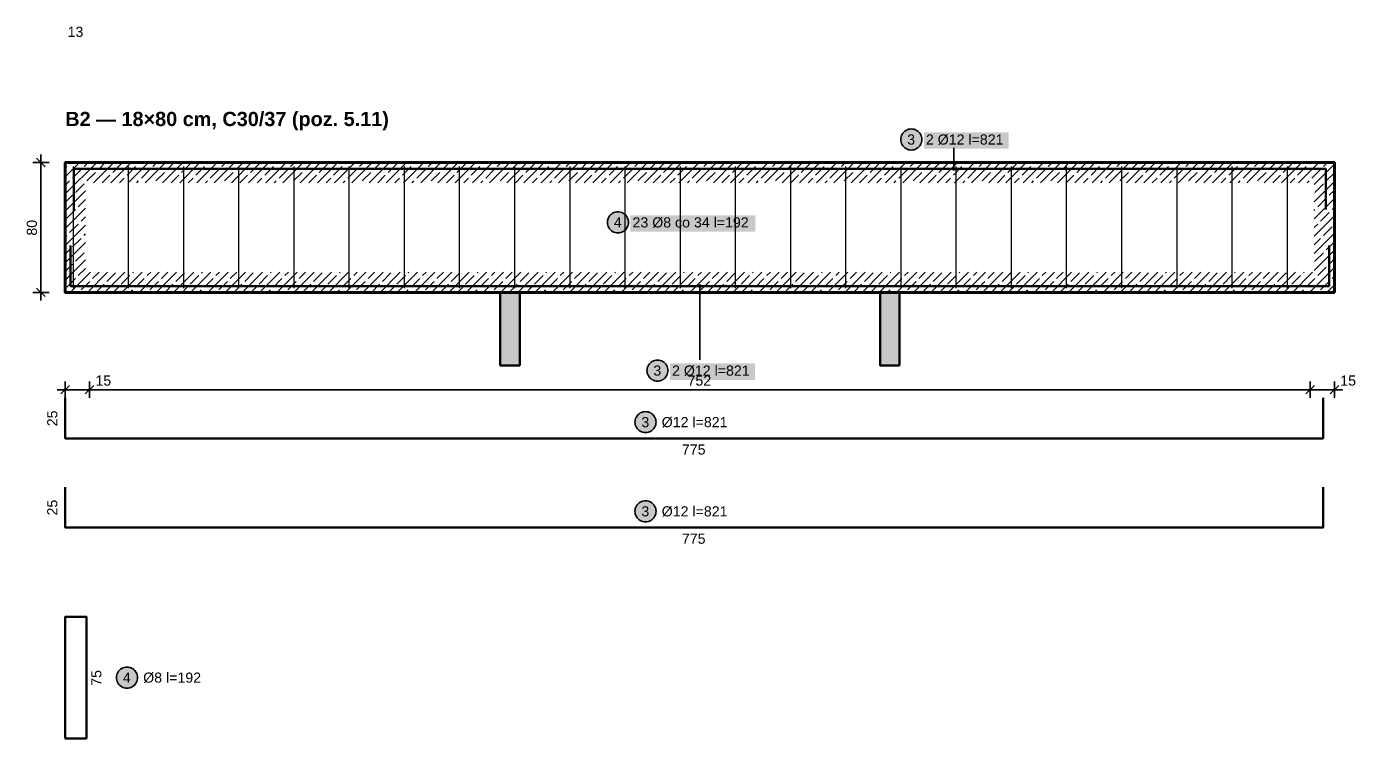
# Model space of a CAD drawing. Header units: metres. Extents: x 0.1 to 13.9, y -17.8 to -0.1.
# Drawn here: x 0.06 to 8.25, y -8.89 to -4.5 of the extents above; entities that cross this region are included whole.
import ezdxf

# ---------------------------------------------------------------- set-up
doc = ezdxf.new("R2010")
doc.units = ezdxf.units.M
for name, color, linetype, lineweight in [('A-KRESKOWANIE', 8, 'Continuous', 18), ('A-MASKA', 7, 'Continuous', 18), ('A-OPISY', 2, 'Continuous', 25), ('K-KONSTR', 7, 'Continuous', 50), ('K-WYMIARY', 1, 'Continuous', 25), ('K-ZBROJENIE', 1, 'Continuous', 100), ('K-ZBROJENIE-OPIS', 2, 'Continuous', 25)]:
    doc.layers.add(name, color=color, linetype=linetype, lineweight=lineweight)
doc.styles.add('PL_ARIAL', font='arial.ttf')
doc.styles.add('PL_ARIAL_B', font='arialbd.ttf')

msp = doc.modelspace()

# ---------------------------------------------------------------- hatches: boundary and pattern name
at = {"layer": 'A-MASKA', "true_color": 0xffffff}
for points in [[(5.5902, -5.2553), (6.1128, -5.2553), (6.1128, -5.154), (5.5902, -5.154)], [(3.7825, -5.7663), (4.5525, -5.7663), (4.5525, -5.665), (3.7825, -5.665)], [(4.0262, -6.6797), (4.5488, -6.6797), (4.5488, -6.5785), (4.0262, -6.5785)]]:
    msp.add_hatch(color=7, dxfattribs=at).paths.add_polyline_path(points)
at = {"layer": 'K-KONSTR', "true_color": 0x000000}
for points in [[(3.1, -6.59), (3.1, -6.14), (2.98, -6.14), (2.98, -6.59)], [(5.44, -6.59), (5.44, -6.14), (5.32, -6.14), (5.32, -6.59)]]:
    msp.add_hatch(color=7, dxfattribs=at).paths.add_polyline_path(points)
at = {"layer": 'K-ZBROJENIE-OPIS', "true_color": 0xffffff}
for points in [[(5.5777, -5.1978), (5.5772, -5.1893), (5.5755, -5.1809), (5.5728, -5.1729), (5.569, -5.1653), (5.5643, -5.1582), (5.5587, -5.1518), (5.5523, -5.1462), (5.5452, -5.1415), (5.5376, -5.1377), (5.5296, -5.135), (5.5212, -5.1333), (5.5127, -5.1327), (5.5043, -5.1333), (5.4959, -5.135), (5.4879, -5.1377), (5.4802, -5.1415), (5.4732, -5.1462), (5.4668, -5.1518), (5.4612, -5.1582), (5.4565, -5.1653), (5.4527, -5.1729), (5.45, -5.1809), (5.4483, -5.1893), (5.4477, -5.1978), (5.4483, -5.2062), (5.45, -5.2146), (5.4527, -5.2226), (5.4565, -5.2302), (5.4612, -5.2373), (5.4668, -5.2437), (5.4732, -5.2493), (5.4802, -5.254), (5.4879, -5.2578), (5.4959, -5.2605), (5.5043, -5.2622), (5.5127, -5.2628), (5.5212, -5.2622), (5.5296, -5.2605), (5.5376, -5.2578), (5.5452, -5.254), (5.5523, -5.2493), (5.5587, -5.2437), (5.5643, -5.2373), (5.569, -5.2302), (5.5728, -5.2226), (5.5755, -5.2146), (5.5772, -5.2062)], [(3.77, -5.7088), (3.7695, -5.7003), (3.7678, -5.6919), (3.7651, -5.6839), (3.7613, -5.6763), (3.7566, -5.6692), (3.751, -5.6628), (3.7446, -5.6572), (3.7375, -5.6525), (3.7299, -5.6487), (3.7218, -5.646), (3.7135, -5.6443), (3.705, -5.6437), (3.6965, -5.6443), (3.6882, -5.646), (3.6801, -5.6487), (3.6725, -5.6525), (3.6655, -5.6572), (3.6591, -5.6628), (3.6535, -5.6692), (3.6487, -5.6763), (3.645, -5.6839), (3.6422, -5.6919), (3.6406, -5.7003), (3.64, -5.7088), (3.6406, -5.7172), (3.6422, -5.7256), (3.645, -5.7336), (3.6487, -5.7412), (3.6535, -5.7483), (3.6591, -5.7547), (3.6655, -5.7603), (3.6725, -5.765), (3.6801, -5.7688), (3.6882, -5.7715), (3.6965, -5.7732), (3.705, -5.7738), (3.7135, -5.7732), (3.7218, -5.7715), (3.7299, -5.7688), (3.7375, -5.765), (3.7446, -5.7603), (3.751, -5.7547), (3.7566, -5.7483), (3.7613, -5.7412), (3.7651, -5.7336), (3.7678, -5.7256), (3.7695, -5.7172)], [(4.0137, -6.6222), (4.0132, -6.6138), (4.0115, -6.6054), (4.0088, -6.5974), (4.005, -6.5897), (4.0003, -6.5827), (3.9947, -6.5763), (3.9883, -6.5707), (3.9812, -6.566), (3.9736, -6.5622), (3.9656, -6.5595), (3.9572, -6.5578), (3.9487, -6.5572), (3.9403, -6.5578), (3.9319, -6.5595), (3.9239, -6.5622), (3.9162, -6.566), (3.9092, -6.5707), (3.9028, -6.5763), (3.8972, -6.5827), (3.8925, -6.5897), (3.8887, -6.5974), (3.886, -6.6054), (3.8843, -6.6138), (3.8837, -6.6222), (3.8843, -6.6307), (3.886, -6.6391), (3.8887, -6.6471), (3.8925, -6.6547), (3.8972, -6.6618), (3.9028, -6.6682), (3.9092, -6.6738), (3.9162, -6.6785), (3.9239, -6.6823), (3.9319, -6.685), (3.9403, -6.6867), (3.9487, -6.6872), (3.9572, -6.6867), (3.9656, -6.685), (3.9736, -6.6823), (3.9812, -6.6785), (3.9883, -6.6738), (3.9947, -6.6682), (4.0003, -6.6618), (4.005, -6.6547), (4.0088, -6.6471), (4.0115, -6.6391), (4.0132, -6.6307)], [(3.94, -6.94), (3.9394, -6.9315), (3.9378, -6.9232), (3.9351, -6.9151), (3.9313, -6.9075), (3.9266, -6.9004), (3.921, -6.894), (3.9146, -6.8884), (3.9075, -6.8837), (3.8999, -6.8799), (3.8918, -6.8772), (3.8835, -6.8756), (3.875, -6.875), (3.8665, -6.8756), (3.8582, -6.8772), (3.8501, -6.8799), (3.8425, -6.8837), (3.8354, -6.8884), (3.829, -6.894), (3.8234, -6.9004), (3.8187, -6.9075), (3.8149, -6.9151), (3.8122, -6.9232), (3.8106, -6.9315), (3.81, -6.94), (3.8106, -6.9485), (3.8122, -6.9568), (3.8149, -6.9649), (3.8187, -6.9725), (3.8234, -6.9796), (3.829, -6.986), (3.8354, -6.9916), (3.8425, -6.9963), (3.8501, -7.0001), (3.8582, -7.0028), (3.8665, -7.0044), (3.875, -7.005), (3.8835, -7.0044), (3.8918, -7.0028), (3.8999, -7.0001), (3.9075, -6.9963), (3.9146, -6.9916), (3.921, -6.986), (3.9266, -6.9796), (3.9313, -6.9725), (3.9351, -6.9649), (3.9378, -6.9568), (3.9394, -6.9485)], [(3.94, -7.49), (3.9394, -7.4815), (3.9378, -7.4732), (3.9351, -7.4651), (3.9313, -7.4575), (3.9266, -7.4504), (3.921, -7.444), (3.9146, -7.4384), (3.9075, -7.4337), (3.8999, -7.4299), (3.8918, -7.4272), (3.8835, -7.4256), (3.875, -7.425), (3.8665, -7.4256), (3.8582, -7.4272), (3.8501, -7.4299), (3.8425, -7.4337), (3.8354, -7.4384), (3.829, -7.444), (3.8234, -7.4504), (3.8187, -7.4575), (3.8149, -7.4651), (3.8122, -7.4732), (3.8106, -7.4815), (3.81, -7.49), (3.8106, -7.4985), (3.8122, -7.5068), (3.8149, -7.5149), (3.8187, -7.5225), (3.8234, -7.5296), (3.829, -7.536), (3.8354, -7.5416), (3.8425, -7.5463), (3.8501, -7.5501), (3.8582, -7.5528), (3.8665, -7.5544), (3.875, -7.555), (3.8835, -7.5544), (3.8918, -7.5528), (3.8999, -7.5501), (3.9075, -7.5463), (3.9146, -7.5416), (3.921, -7.536), (3.9266, -7.5296), (3.9313, -7.5225), (3.9351, -7.5149), (3.9378, -7.5068), (3.9394, -7.4985)], [(0.745, -8.515), (0.7444, -8.5065), (0.7428, -8.4982), (0.7401, -8.4901), (0.7363, -8.4825), (0.7316, -8.4754), (0.726, -8.469), (0.7196, -8.4634), (0.7125, -8.4587), (0.7049, -8.4549), (0.6968, -8.4522), (0.6885, -8.4506), (0.68, -8.45), (0.6715, -8.4506), (0.6632, -8.4522), (0.6551, -8.4549), (0.6475, -8.4587), (0.6404, -8.4634), (0.634, -8.469), (0.6284, -8.4754), (0.6237, -8.4825), (0.6199, -8.4901), (0.6172, -8.4982), (0.6156, -8.5065), (0.615, -8.515), (0.6156, -8.5235), (0.6172, -8.5318), (0.6199, -8.5399), (0.6237, -8.5475), (0.6284, -8.5546), (0.634, -8.561), (0.6404, -8.5666), (0.6475, -8.5713), (0.6551, -8.5751), (0.6632, -8.5778), (0.6715, -8.5794), (0.68, -8.58), (0.6885, -8.5794), (0.6968, -8.5778), (0.7049, -8.5751), (0.7125, -8.5713), (0.7196, -8.5666), (0.726, -8.561), (0.7316, -8.5546), (0.7363, -8.5475), (0.7401, -8.5399), (0.7428, -8.5318), (0.7444, -8.5235)]]:
    msp.add_hatch(color=7, dxfattribs=at).paths.add_polyline_path(points)
at = {"layer": 'K-ZBROJENIE-OPIS', "true_color": 0x000000}
for points in [[(5.7853, -5.379), (5.7849, -5.3761), (5.7837, -5.3734), (5.782, -5.371), (5.7796, -5.3693), (5.7769, -5.3681), (5.774, -5.3678), (5.7711, -5.3681), (5.7684, -5.3693), (5.766, -5.371), (5.7643, -5.3734), (5.7631, -5.3761), (5.7627, -5.379), (5.7631, -5.3819), (5.7643, -5.3846), (5.766, -5.387), (5.7684, -5.3887), (5.7711, -5.3899), (5.774, -5.3903), (5.7769, -5.3899), (5.7796, -5.3887), (5.782, -5.387), (5.7837, -5.3846), (5.7849, -5.3819)], [(4.2213, -6.101), (4.2209, -6.0981), (4.2197, -6.0954), (4.218, -6.093), (4.2156, -6.0913), (4.2129, -6.0901), (4.21, -6.0897), (4.2071, -6.0901), (4.2044, -6.0913), (4.202, -6.093), (4.2003, -6.0954), (4.1991, -6.0981), (4.1987, -6.101), (4.1991, -6.1039), (4.2003, -6.1066), (4.202, -6.109), (4.2044, -6.1107), (4.2071, -6.1119), (4.21, -6.1122), (4.2129, -6.1119), (4.2156, -6.1107), (4.218, -6.109), (4.2197, -6.1066), (4.2209, -6.1039)]]:
    msp.add_hatch(color=7, dxfattribs=at).paths.add_polyline_path(points)

# ---------------------------------------------------------------- linework, layer by layer
at = {"layer": 'A-KRESKOWANIE', "lineweight": 25, "ltscale": 0.025}
for points in [[(0.3, -5.5336), (0.4936, -5.34)], [(0.3, -5.4276), (0.3876, -5.34)], [(0.3, -5.3745), (0.3094, -5.3652)], [(0.327, -5.3475), (0.3345, -5.34)], [(0.3447, -5.4359), (0.3977, -5.3829)], [(0.4154, -5.3652), (0.4406, -5.34)], [(0.4331, -5.4536), (0.4861, -5.4005)], [(0.4747, -5.465), (0.5997, -5.34)], [(0.5038, -5.3829), (0.5467, -5.34)], [(0.5808, -5.465), (0.7058, -5.34)], [(0.5922, -5.4005), (0.6452, -5.3475)], [(0.6806, -5.4182), (0.7336, -5.3652)], [(0.6868, -5.465), (0.8118, -5.34)], [(0.7513, -5.3475), (0.7588, -5.34)], [(0.769, -5.4359), (0.822, -5.3829)], [(0.7929, -5.465), (0.9179, -5.34)], [(0.8397, -5.3652), (0.8649, -5.34)], [(0.8574, -5.4536), (0.9104, -5.4005)], [(0.899, -5.465), (1.024, -5.34)], [(0.9281, -5.3829), (0.9709, -5.34)], [(1.005, -5.465), (1.13, -5.34)], [(1.0165, -5.4005), (1.0695, -5.3475)], [(1.1049, -5.4182), (1.1579, -5.3652)], [(1.1111, -5.465), (1.2361, -5.34)], [(1.1756, -5.3475), (1.1831, -5.34)], [(1.1932, -5.4359), (1.2463, -5.3829)], [(1.2172, -5.465), (1.3422, -5.34)], [(1.264, -5.3652), (1.2891, -5.34)], [(1.2816, -5.4536), (1.3347, -5.4005)], [(1.3232, -5.465), (1.4482, -5.34)], [(1.3523, -5.3829), (1.3952, -5.34)], [(1.4293, -5.465), (1.5543, -5.34)], [(1.4407, -5.4005), (1.4938, -5.3475)], [(1.5291, -5.4182), (1.5822, -5.3652)], [(1.5354, -5.465), (1.6604, -5.34)], [(1.5998, -5.3475), (1.6073, -5.34)], [(1.6175, -5.4359), (1.6705, -5.3829)], [(1.6414, -5.465), (1.7664, -5.34)], [(1.6882, -5.3652), (1.7134, -5.34)], [(1.7059, -5.4536), (1.7589, -5.4005)], [(1.7475, -5.465), (1.8725, -5.34)], [(1.7766, -5.3829), (1.8195, -5.34)], [(1.8536, -5.465), (1.9786, -5.34)], [(1.865, -5.4005), (1.918, -5.3475)], [(1.9534, -5.4182), (2.0064, -5.3652)], [(1.9596, -5.465), (2.0846, -5.34)], [(2.0241, -5.3475), (2.0316, -5.34)], [(2.0418, -5.4359), (2.0948, -5.3829)], [(2.0657, -5.465), (2.1907, -5.34)], [(2.1125, -5.3652), (2.1377, -5.34)], [(2.1302, -5.4536), (2.1832, -5.4005)], [(2.1718, -5.465), (2.2968, -5.34)], [(2.2009, -5.3829), (2.2437, -5.34)], [(2.2778, -5.465), (2.4028, -5.34)], [(2.2893, -5.4005), (2.3423, -5.3475)], [(2.3776, -5.4182), (2.4307, -5.3652)], [(2.3839, -5.465), (2.5089, -5.34)], [(2.4484, -5.3475), (2.4559, -5.34)], [(2.466, -5.4359), (2.5191, -5.3829)], [(2.49, -5.465), (2.615, -5.34)], [(2.5367, -5.3652), (2.5619, -5.34)], [(2.5544, -5.4536), (2.6075, -5.4005)], [(2.596, -5.465), (2.721, -5.34)], [(2.6251, -5.3829), (2.668, -5.34)], [(2.7021, -5.465), (2.8271, -5.34)], [(2.7135, -5.4005), (2.7666, -5.3475)], [(2.8019, -5.4182), (2.8549, -5.3652)], [(2.8081, -5.465), (2.9331, -5.34)], [(2.8726, -5.3475), (2.8801, -5.34)], [(2.8903, -5.4359), (2.9433, -5.3829)], [(2.9142, -5.465), (3.0392, -5.34)], [(2.961, -5.3652), (2.9862, -5.34)], [(2.9787, -5.4536), (3.0317, -5.4005)], [(3.0203, -5.465), (3.1453, -5.34)], [(3.0494, -5.3829), (3.0922, -5.34)], [(3.1263, -5.465), (3.2513, -5.34)], [(3.1378, -5.4005), (3.1908, -5.3475)], [(3.2262, -5.4182), (3.2792, -5.3652)], [(3.2324, -5.465), (3.3574, -5.34)], [(3.2969, -5.3475), (3.3044, -5.34)], [(3.3146, -5.4359), (3.3676, -5.3829)], [(3.3385, -5.465), (3.4635, -5.34)], [(3.3853, -5.3652), (3.4104, -5.34)], [(3.403, -5.4536), (3.456, -5.4005)], [(3.4445, -5.465), (3.5695, -5.34)], [(3.4737, -5.3829), (3.5165, -5.34)], [(3.5506, -5.465), (3.6756, -5.34)], [(3.5621, -5.4005), (3.6151, -5.3475)], [(3.6504, -5.4182), (3.7035, -5.3652)], [(3.6567, -5.465), (3.7817, -5.34)], [(3.7211, -5.3475), (3.7286, -5.34)], [(3.7388, -5.4359), (3.7919, -5.3829)], [(3.7627, -5.465), (3.8877, -5.34)], [(3.8095, -5.3652), (3.8347, -5.34)], [(3.8272, -5.4536), (3.8802, -5.4005)], [(3.8688, -5.465), (3.9938, -5.34)], [(3.8979, -5.3829), (3.9408, -5.34)], [(3.9749, -5.465), (4.0999, -5.34)], [(3.9863, -5.4005), (4.0393, -5.3475)], [(4.0747, -5.4182), (4.1277, -5.3652)], [(4.0809, -5.465), (4.2059, -5.34)], [(4.1454, -5.3475), (4.1529, -5.34)], [(4.1631, -5.4359), (4.2161, -5.3829)], [(4.187, -5.465), (4.312, -5.34)], [(4.2338, -5.3652), (4.259, -5.34)], [(4.2515, -5.4536), (4.3045, -5.4005)], [(4.2931, -5.465), (4.4181, -5.34)], [(4.3222, -5.3829), (4.365, -5.34)], [(4.3991, -5.465), (4.5241, -5.34)], [(4.4106, -5.4005), (4.4636, -5.3475)], [(4.499, -5.4182), (4.552, -5.3652)], [(4.5052, -5.465), (4.6302, -5.34)], [(4.5697, -5.3475), (4.5772, -5.34)], [(4.5874, -5.4359), (4.6404, -5.3829)], [(4.6113, -5.465), (4.7363, -5.34)], [(4.6581, -5.3652), (4.6832, -5.34)], [(4.6757, -5.4536), (4.7288, -5.4005)], [(4.7173, -5.465), (4.8423, -5.34)], [(4.7465, -5.3829), (4.7893, -5.34)], [(4.8234, -5.465), (4.9484, -5.34)], [(4.8348, -5.4005), (4.8879, -5.3475)], [(4.9232, -5.4182), (4.9763, -5.3652)], [(4.9295, -5.465), (5.0545, -5.34)], [(4.9939, -5.3475), (5.0014, -5.34)], [(5.0116, -5.4359), (5.0647, -5.3829)], [(5.0355, -5.465), (5.1605, -5.34)], [(5.0823, -5.3652), (5.1075, -5.34)], [(5.1, -5.4536), (5.153, -5.4005)], [(5.1416, -5.465), (5.2666, -5.34)], [(5.1707, -5.3829), (5.2136, -5.34)], [(5.2477, -5.465), (5.3727, -5.34)], [(5.2591, -5.4005), (5.3121, -5.3475)], [(5.3475, -5.4182), (5.4005, -5.3652)], [(5.3537, -5.465), (5.4787, -5.34)], [(5.4182, -5.3475), (5.4257, -5.34)], [(5.4359, -5.4359), (5.4889, -5.3829)], [(5.4598, -5.465), (5.5848, -5.34)], [(5.5066, -5.3652), (5.5318, -5.34)], [(5.5243, -5.4536), (5.5773, -5.4005)], [(5.5659, -5.465), (5.6909, -5.34)], [(5.595, -5.3829), (5.6378, -5.34)], [(5.6719, -5.465), (5.7969, -5.34)], [(5.6834, -5.4005), (5.7364, -5.3475)], [(5.7718, -5.4182), (5.8248, -5.3652)], [(5.778, -5.465), (5.903, -5.34)], [(5.8425, -5.3475), (5.85, -5.34)], [(5.8601, -5.4359), (5.9132, -5.3829)], [(5.8841, -5.465), (6.0091, -5.34)], [(5.9309, -5.3652), (5.956, -5.34)], [(5.9485, -5.4536), (6.0016, -5.4005)], [(5.9901, -5.465), (6.1151, -5.34)], [(6.0192, -5.3829), (6.0621, -5.34)], [(6.0962, -5.465), (6.2212, -5.34)], [(6.1076, -5.4005), (6.1607, -5.3475)], [(6.196, -5.4182), (6.2491, -5.3652)], [(6.2023, -5.465), (6.3273, -5.34)], [(6.2667, -5.3475), (6.2742, -5.34)], [(6.2844, -5.4359), (6.3374, -5.3829)], [(6.3083, -5.465), (6.4333, -5.34)], [(6.3551, -5.3652), (6.3803, -5.34)], [(6.3728, -5.4536), (6.4258, -5.4005)], [(6.4144, -5.465), (6.5394, -5.34)], [(6.4435, -5.3829), (6.4864, -5.34)], [(6.5205, -5.465), (6.6455, -5.34)], [(6.5319, -5.4005), (6.5849, -5.3475)], [(6.6203, -5.4182), (6.6733, -5.3652)], [(6.6265, -5.465), (6.7515, -5.34)], [(6.691, -5.3475), (6.6985, -5.34)], [(6.7087, -5.4359), (6.7617, -5.3829)], [(6.7326, -5.465), (6.8576, -5.34)], [(6.7794, -5.3652), (6.8046, -5.34)], [(6.7971, -5.4536), (6.8501, -5.4005)], [(6.8387, -5.465), (6.9637, -5.34)], [(6.8678, -5.3829), (6.9106, -5.34)], [(6.9447, -5.465), (7.0697, -5.34)], [(6.9562, -5.4005), (7.0092, -5.3475)], [(7.0446, -5.4182), (7.0976, -5.3652)], [(7.0508, -5.465), (7.1758, -5.34)], [(7.1153, -5.3475), (7.1228, -5.34)], [(7.1329, -5.4359), (7.186, -5.3829)], [(7.1569, -5.465), (7.2819, -5.34)], [(7.2037, -5.3652), (7.2288, -5.34)], [(7.2213, -5.4536), (7.2744, -5.4005)], [(7.2629, -5.465), (7.3879, -5.34)], [(7.292, -5.3829), (7.3349, -5.34)], [(7.369, -5.465), (7.494, -5.34)], [(7.3804, -5.4005), (7.4335, -5.3475)], [(7.4688, -5.4182), (7.5218, -5.3652)], [(7.4751, -5.465), (7.6001, -5.34)], [(7.5395, -5.3475), (7.547, -5.34)], [(7.5572, -5.4359), (7.6102, -5.3829)], [(7.5811, -5.465), (7.7061, -5.34)], [(7.6279, -5.3652), (7.6531, -5.34)], [(7.6456, -5.4536), (7.6986, -5.4005)], [(7.6872, -5.465), (7.8122, -5.34)], [(7.7163, -5.3829), (7.7592, -5.34)], [(7.7933, -5.465), (7.9183, -5.34)], [(7.8047, -5.4005), (7.8577, -5.3475)], [(7.8931, -5.4182), (7.9461, -5.3652)], [(7.8993, -5.465), (8.0243, -5.34)], [(7.9638, -5.3475), (7.9713, -5.34)], [(7.9815, -5.4359), (8.0345, -5.3829)], [(7.995, -5.4754), (8.12, -5.3504)], [(8.0522, -5.3652), (8.0774, -5.34)], [(8.0699, -5.4536), (8.12, -5.4034)], [(0.3, -5.4806), (0.327, -5.4536)], [(0.3624, -5.5243), (0.4154, -5.4712)], [(0.5277, -5.465), (0.5745, -5.4182)], [(0.6338, -5.465), (0.6629, -5.4359)], [(0.7399, -5.465), (0.7513, -5.4536)], [(0.952, -5.465), (0.9988, -5.4182)], [(1.0581, -5.465), (1.0872, -5.4359)], [(1.1641, -5.465), (1.1756, -5.4536)], [(1.3763, -5.465), (1.4231, -5.4182)], [(1.4823, -5.465), (1.5114, -5.4359)], [(1.5884, -5.465), (1.5998, -5.4536)], [(1.8005, -5.465), (1.8473, -5.4182)], [(1.9066, -5.465), (1.9357, -5.4359)], [(2.0127, -5.465), (2.0241, -5.4536)], [(2.2248, -5.465), (2.2716, -5.4182)], [(2.3309, -5.465), (2.36, -5.4359)], [(2.4369, -5.465), (2.4484, -5.4536)], [(2.6491, -5.465), (2.6958, -5.4182)], [(2.7551, -5.465), (2.7842, -5.4359)], [(2.8612, -5.465), (2.8726, -5.4536)], [(3.0733, -5.465), (3.1201, -5.4182)], [(3.1794, -5.465), (3.2085, -5.4359)], [(3.2854, -5.465), (3.2969, -5.4536)], [(3.4976, -5.465), (3.5444, -5.4182)], [(3.6036, -5.465), (3.6328, -5.4359)], [(3.7097, -5.465), (3.7211, -5.4536)], [(3.9218, -5.465), (3.9686, -5.4182)], [(4.0279, -5.465), (4.057, -5.4359)], [(4.134, -5.465), (4.1454, -5.4536)], [(4.3461, -5.465), (4.3929, -5.4182)], [(4.4522, -5.465), (4.4813, -5.4359)], [(4.5582, -5.465), (4.5697, -5.4536)], [(4.7704, -5.465), (4.8172, -5.4182)], [(4.8764, -5.465), (4.9056, -5.4359)], [(4.9825, -5.465), (4.9939, -5.4536)], [(5.1946, -5.465), (5.2414, -5.4182)], [(5.3007, -5.465), (5.3298, -5.4359)], [(5.4068, -5.465), (5.4182, -5.4536)], [(5.6189, -5.465), (5.6657, -5.4182)], [(5.725, -5.465), (5.7541, -5.4359)], [(5.831, -5.465), (5.8425, -5.4536)], [(6.0432, -5.465), (6.09, -5.4182)], [(6.1492, -5.465), (6.1783, -5.4359)], [(6.2553, -5.465), (6.2667, -5.4536)], [(6.4674, -5.465), (6.5142, -5.4182)], [(6.5735, -5.465), (6.6026, -5.4359)], [(6.6796, -5.465), (6.691, -5.4536)], [(6.8917, -5.465), (6.9385, -5.4182)], [(6.9978, -5.465), (7.0269, -5.4359)], [(7.1038, -5.465), (7.1153, -5.4536)], [(7.316, -5.465), (7.3627, -5.4182)], [(7.422, -5.465), (7.4511, -5.4359)], [(7.5281, -5.465), (7.5395, -5.4536)], [(7.7402, -5.465), (7.787, -5.4182)], [(7.8463, -5.465), (7.8754, -5.4359)], [(7.9524, -5.465), (7.9638, -5.4536)], [(7.995, -5.5815), (8.12, -5.4565)], [(7.9991, -5.5243), (8.0522, -5.4712)], [(0.3, -5.6397), (0.425, -5.5147)], [(0.3, -5.5867), (0.3447, -5.5419)], [(7.995, -5.6875), (8.12, -5.5625)], [(8.0168, -5.6127), (8.0699, -5.5596)], [(8.0875, -5.5419), (8.12, -5.5095)], [(0.3, -5.7458), (0.425, -5.6208)], [(0.3094, -5.6834), (0.3624, -5.6303)], [(0.3801, -5.6127), (0.425, -5.5677)], [(7.995, -5.6345), (7.9991, -5.6303)], [(8.0345, -5.701), (8.0875, -5.648)], [(8.1052, -5.6303), (8.12, -5.6155)], [(0.3, -5.8518), (0.425, -5.7268)], [(0.327, -5.7718), (0.3801, -5.7187)], [(0.3977, -5.701), (0.425, -5.6738)], [(7.995, -5.7936), (8.12, -5.6686)], [(7.995, -5.7405), (8.0168, -5.7187)], [(0.3, -5.7988), (0.3094, -5.7894)], [(0.3447, -5.8601), (0.3977, -5.8071)], [(0.4154, -5.7894), (0.425, -5.7799)], [(7.995, -5.8996), (8.12, -5.7746)], [(7.995, -5.8466), (8.0345, -5.8071)], [(8.0522, -5.7894), (8.1052, -5.7364)], [(0.3, -5.9579), (0.425, -5.8329)], [(0.3, -5.9049), (0.327, -5.8778)], [(7.995, -6.0057), (8.12, -5.8807)], [(8.0699, -5.8778), (8.12, -5.8277)], [(0.3, -6.064), (0.425, -5.939)], [(0.3, -6.0109), (0.3447, -5.9662)], [(0.3624, -5.9485), (0.4154, -5.8955)], [(7.9991, -5.9485), (8.0522, -5.8955)], [(8.0875, -5.9662), (8.12, -5.9337)], [(0.3094, -6.1076), (0.3624, -6.0546)], [(0.33, -6.14), (0.455, -6.015)], [(0.3801, -6.0369), (0.425, -5.992)], [(0.4361, -6.14), (0.5611, -6.015)], [(0.4685, -6.0546), (0.5081, -6.015)], [(0.5422, -6.14), (0.6672, -6.015)], [(0.5568, -6.0723), (0.6099, -6.0192)], [(0.6452, -6.09), (0.6983, -6.0369)], [(0.6482, -6.14), (0.7732, -6.015)], [(0.7159, -6.0192), (0.7202, -6.015)], [(0.7336, -6.1076), (0.7867, -6.0546)], [(0.7543, -6.14), (0.8793, -6.015)], [(0.8043, -6.0369), (0.8263, -6.015)], [(0.8604, -6.14), (0.9854, -6.015)], [(0.8927, -6.0546), (0.9323, -6.015)], [(0.9664, -6.14), (1.0914, -6.015)], [(0.9811, -6.0723), (1.0341, -6.0192)], [(1.0695, -6.09), (1.1225, -6.0369)], [(1.0725, -6.14), (1.1975, -6.015)], [(1.1402, -6.0192), (1.1445, -6.015)], [(1.1579, -6.1076), (1.2109, -6.0546)], [(1.1786, -6.14), (1.3036, -6.015)], [(1.2286, -6.0369), (1.2505, -6.015)], [(1.2846, -6.14), (1.4096, -6.015)], [(1.317, -6.0546), (1.3566, -6.015)], [(1.3907, -6.14), (1.5157, -6.015)], [(1.4054, -6.0723), (1.4584, -6.0192)], [(1.4938, -6.09), (1.5468, -6.0369)], [(1.4968, -6.14), (1.6218, -6.015)], [(1.5645, -6.0192), (1.5687, -6.015)], [(1.5822, -6.1076), (1.6352, -6.0546)], [(1.6028, -6.14), (1.7278, -6.015)], [(1.6529, -6.0369), (1.6748, -6.015)], [(1.7089, -6.14), (1.8339, -6.015)], [(1.7413, -6.0546), (1.7809, -6.015)], [(1.815, -6.14), (1.94, -6.015)], [(1.8296, -6.0723), (1.8827, -6.0192)], [(1.918, -6.09), (1.9711, -6.0369)], [(1.921, -6.14), (2.046, -6.015)], [(1.9887, -6.0192), (1.993, -6.015)], [(2.0064, -6.1076), (2.0594, -6.0546)], [(2.0271, -6.14), (2.1521, -6.015)], [(2.0771, -6.0369), (2.0991, -6.015)], [(2.1331, -6.14), (2.2581, -6.015)], [(2.1655, -6.0546), (2.2051, -6.015)], [(2.2392, -6.14), (2.3642, -6.015)], [(2.2539, -6.0723), (2.3069, -6.0192)], [(2.3423, -6.09), (2.3953, -6.0369)], [(2.3453, -6.14), (2.4703, -6.015)], [(2.413, -6.0192), (2.4172, -6.015)], [(2.4307, -6.1076), (2.4837, -6.0546)], [(2.4513, -6.14), (2.5763, -6.015)], [(2.5014, -6.0369), (2.5233, -6.015)], [(2.5574, -6.14), (2.6824, -6.015)], [(2.5898, -6.0546), (2.6294, -6.015)], [(2.6635, -6.14), (2.7885, -6.015)], [(2.6782, -6.0723), (2.7312, -6.0192)], [(2.7666, -6.09), (2.8196, -6.0369)], [(2.7695, -6.14), (2.8945, -6.015)], [(2.8373, -6.0192), (2.8415, -6.015)], [(2.8549, -6.1076), (2.908, -6.0546)], [(2.8756, -6.14), (3.0006, -6.015)], [(2.9257, -6.0369), (2.9476, -6.015)], [(2.9817, -6.14), (3.1067, -6.015)], [(3.014, -6.0546), (3.0536, -6.015)], [(3.0877, -6.14), (3.2127, -6.015)], [(3.1024, -6.0723), (3.1555, -6.0192)], [(3.1908, -6.09), (3.2439, -6.0369)], [(3.1938, -6.14), (3.3188, -6.015)], [(3.2615, -6.0192), (3.2658, -6.015)], [(3.2792, -6.1076), (3.3322, -6.0546)], [(3.2999, -6.14), (3.4249, -6.015)], [(3.3499, -6.0369), (3.3718, -6.015)], [(3.4059, -6.14), (3.5309, -6.015)], [(3.4383, -6.0546), (3.4779, -6.015)], [(3.512, -6.14), (3.637, -6.015)], [(3.5267, -6.0723), (3.5797, -6.0192)], [(3.6151, -6.09), (3.6681, -6.0369)], [(3.6181, -6.14), (3.7431, -6.015)], [(3.6858, -6.0192), (3.69, -6.015)], [(3.7035, -6.1076), (3.7565, -6.0546)], [(3.7241, -6.14), (3.8491, -6.015)], [(3.7742, -6.0369), (3.7961, -6.015)], [(3.8302, -6.14), (3.9552, -6.015)], [(3.8626, -6.0546), (3.9022, -6.015)], [(3.9363, -6.14), (4.0613, -6.015)], [(3.951, -6.0723), (4.004, -6.0192)], [(4.0393, -6.09), (4.0924, -6.0369)], [(4.0423, -6.14), (4.1673, -6.015)], [(4.1101, -6.0192), (4.1143, -6.015)], [(4.1277, -6.1076), (4.1808, -6.0546)], [(4.1484, -6.14), (4.2734, -6.015)], [(4.1984, -6.0369), (4.2204, -6.015)], [(4.2545, -6.14), (4.3795, -6.015)], [(4.2868, -6.0546), (4.3264, -6.015)], [(4.3605, -6.14), (4.4855, -6.015)], [(4.3752, -6.0723), (4.4283, -6.0192)], [(4.4636, -6.09), (4.5166, -6.0369)], [(4.4666, -6.14), (4.5916, -6.015)], [(4.5343, -6.0192), (4.5386, -6.015)], [(4.552, -6.1076), (4.605, -6.0546)], [(4.5727, -6.14), (4.6977, -6.015)], [(4.6227, -6.0369), (4.6446, -6.015)], [(4.6787, -6.14), (4.8037, -6.015)], [(4.7111, -6.0546), (4.7507, -6.015)], [(4.7848, -6.14), (4.9098, -6.015)], [(4.7995, -6.0723), (4.8525, -6.0192)], [(4.8879, -6.09), (4.9409, -6.0369)], [(4.8909, -6.14), (5.0159, -6.015)], [(4.9586, -6.0192), (4.9628, -6.015)], [(4.9763, -6.1076), (5.0293, -6.0546)], [(4.9969, -6.14), (5.1219, -6.015)], [(5.047, -6.0369), (5.0689, -6.015)], [(5.103, -6.14), (5.228, -6.015)], [(5.1354, -6.0546), (5.175, -6.015)], [(5.2091, -6.14), (5.3341, -6.015)], [(5.2238, -6.0723), (5.2768, -6.0192)], [(5.3121, -6.09), (5.3652, -6.0369)], [(5.3151, -6.14), (5.4401, -6.015)], [(5.3829, -6.0192), (5.3871, -6.015)], [(5.4005, -6.1076), (5.4536, -6.0546)], [(5.4212, -6.14), (5.5462, -6.015)], [(5.4712, -6.0369), (5.4932, -6.015)], [(5.5273, -6.14), (5.6523, -6.015)], [(5.5596, -6.0546), (5.5992, -6.015)], [(5.6333, -6.14), (5.7583, -6.015)], [(5.648, -6.0723), (5.701, -6.0192)], [(5.7364, -6.09), (5.7894, -6.0369)], [(5.7394, -6.14), (5.8644, -6.015)], [(5.8071, -6.0192), (5.8114, -6.015)], [(5.8248, -6.1076), (5.8778, -6.0546)], [(5.8455, -6.14), (5.9705, -6.015)], [(5.8955, -6.0369), (5.9174, -6.015)], [(5.9515, -6.14), (6.0765, -6.015)], [(5.9839, -6.0546), (6.0235, -6.015)], [(6.0576, -6.14), (6.1826, -6.015)], [(6.0723, -6.0723), (6.1253, -6.0192)], [(6.1607, -6.09), (6.2137, -6.0369)], [(6.1637, -6.14), (6.2887, -6.015)], [(6.2314, -6.0192), (6.2356, -6.015)], [(6.2491, -6.1076), (6.3021, -6.0546)], [(6.2697, -6.14), (6.3947, -6.015)], [(6.3198, -6.0369), (6.3417, -6.015)], [(6.3758, -6.14), (6.5008, -6.015)], [(6.4082, -6.0546), (6.4478, -6.015)], [(6.4819, -6.14), (6.6069, -6.015)], [(6.4965, -6.0723), (6.5496, -6.0192)], [(6.5849, -6.09), (6.638, -6.0369)], [(6.5879, -6.14), (6.7129, -6.015)], [(6.6556, -6.0192), (6.6599, -6.015)], [(6.6733, -6.1076), (6.7264, -6.0546)], [(6.694, -6.14), (6.819, -6.015)], [(6.744, -6.0369), (6.766, -6.015)], [(6.8001, -6.14), (6.9251, -6.015)], [(6.8324, -6.0546), (6.872, -6.015)], [(6.9061, -6.14), (7.0311, -6.015)], [(6.9208, -6.0723), (6.9738, -6.0192)], [(7.0092, -6.09), (7.0622, -6.0369)], [(7.0122, -6.14), (7.1372, -6.015)], [(7.0799, -6.0192), (7.0842, -6.015)], [(7.0976, -6.1076), (7.1506, -6.0546)], [(7.1183, -6.14), (7.2433, -6.015)], [(7.1683, -6.0369), (7.1902, -6.015)], [(7.2243, -6.14), (7.3493, -6.015)], [(7.2567, -6.0546), (7.2963, -6.015)], [(7.3304, -6.14), (7.4554, -6.015)], [(7.3451, -6.0723), (7.3981, -6.0192)], [(7.4335, -6.09), (7.4865, -6.0369)], [(7.4365, -6.14), (7.5615, -6.015)], [(7.5042, -6.0192), (7.5084, -6.015)], [(7.5218, -6.1076), (7.5749, -6.0546)], [(7.5425, -6.14), (7.6675, -6.015)], [(7.5926, -6.0369), (7.6145, -6.015)], [(7.6486, -6.14), (7.7736, -6.015)], [(7.6809, -6.0546), (7.7205, -6.015)], [(7.7546, -6.14), (7.8796, -6.015)], [(7.7693, -6.0723), (7.8224, -6.0192)], [(7.8577, -6.09), (7.9108, -6.0369)], [(7.8607, -6.14), (7.9857, -6.015)], [(7.9284, -6.0192), (7.9327, -6.015)], [(7.9461, -6.1076), (7.9991, -6.0546)], [(7.9668, -6.14), (8.12, -5.9868)], [(8.0168, -6.0369), (8.0699, -5.9839)], [(8.1052, -6.0546), (8.12, -6.0398)], [(0.3977, -6.1253), (0.4508, -6.0723)], [(0.4891, -6.14), (0.5392, -6.09)], [(0.5952, -6.14), (0.6276, -6.1076)], [(0.7013, -6.14), (0.7159, -6.1253)], [(0.822, -6.1253), (0.875, -6.0723)], [(0.9134, -6.14), (0.9634, -6.09)], [(1.0195, -6.14), (1.0518, -6.1076)], [(1.1255, -6.14), (1.1402, -6.1253)], [(1.2463, -6.1253), (1.2993, -6.0723)], [(1.3377, -6.14), (1.3877, -6.09)], [(1.4437, -6.14), (1.4761, -6.1076)], [(1.5498, -6.14), (1.5645, -6.1253)], [(1.6705, -6.1253), (1.7236, -6.0723)], [(1.7619, -6.14), (1.812, -6.09)], [(1.868, -6.14), (1.9003, -6.1076)], [(1.9741, -6.14), (1.9887, -6.1253)], [(2.0948, -6.1253), (2.1478, -6.0723)], [(2.1862, -6.14), (2.2362, -6.09)], [(2.2922, -6.14), (2.3246, -6.1076)], [(2.3983, -6.14), (2.413, -6.1253)], [(2.5191, -6.1253), (2.5721, -6.0723)], [(2.6104, -6.14), (2.6605, -6.09)], [(2.7165, -6.14), (2.7489, -6.1076)], [(2.8226, -6.14), (2.8373, -6.1253)], [(2.9433, -6.1253), (2.9964, -6.0723)], [(3.0347, -6.14), (3.0848, -6.09)], [(3.1408, -6.14), (3.1731, -6.1076)], [(3.2468, -6.14), (3.2615, -6.1253)], [(3.3676, -6.1253), (3.4206, -6.0723)], [(3.459, -6.14), (3.509, -6.09)], [(3.565, -6.14), (3.5974, -6.1076)], [(3.6711, -6.14), (3.6858, -6.1253)], [(3.7919, -6.1253), (3.8449, -6.0723)], [(3.8832, -6.14), (3.9333, -6.09)], [(3.9893, -6.14), (4.0217, -6.1076)], [(4.0954, -6.14), (4.1101, -6.1253)], [(4.2161, -6.1253), (4.2692, -6.0723)], [(4.3075, -6.14), (4.3575, -6.09)], [(4.4136, -6.14), (4.4459, -6.1076)], [(4.5196, -6.14), (4.5343, -6.1253)], [(4.6404, -6.1253), (4.6934, -6.0723)], [(4.7318, -6.14), (4.7818, -6.09)], [(4.8378, -6.14), (4.8702, -6.1076)], [(4.9439, -6.14), (4.9586, -6.1253)], [(5.0647, -6.1253), (5.1177, -6.0723)], [(5.156, -6.14), (5.2061, -6.09)], [(5.2621, -6.14), (5.2945, -6.1076)], [(5.3682, -6.14), (5.3829, -6.1253)], [(5.4889, -6.1253), (5.5419, -6.0723)], [(5.5803, -6.14), (5.6303, -6.09)], [(5.6864, -6.14), (5.7187, -6.1076)], [(5.7924, -6.14), (5.8071, -6.1253)], [(5.9132, -6.1253), (5.9662, -6.0723)], [(6.0046, -6.14), (6.0546, -6.09)], [(6.1106, -6.14), (6.143, -6.1076)], [(6.2167, -6.14), (6.2314, -6.1253)], [(6.3374, -6.1253), (6.3905, -6.0723)], [(6.4288, -6.14), (6.4789, -6.09)], [(6.5349, -6.14), (6.5673, -6.1076)], [(6.641, -6.14), (6.6556, -6.1253)], [(6.7617, -6.1253), (6.8147, -6.0723)], [(6.8531, -6.14), (6.9031, -6.09)], [(6.9592, -6.14), (6.9915, -6.1076)], [(7.0652, -6.14), (7.0799, -6.1253)], [(7.186, -6.1253), (7.239, -6.0723)], [(7.2774, -6.14), (7.3274, -6.09)], [(7.3834, -6.14), (7.4158, -6.1076)], [(7.4895, -6.14), (7.5042, -6.1253)], [(7.6102, -6.1253), (7.6633, -6.0723)], [(7.7016, -6.14), (7.7517, -6.09)], [(7.8077, -6.14), (7.84, -6.1076)], [(7.9137, -6.14), (7.9284, -6.1253)], [(8.0345, -6.1253), (8.0875, -6.0723)], [(8.0728, -6.14), (8.12, -6.0928)]]:
    msp.add_lwpolyline(points, dxfattribs=at)
at = {"layer": 'K-KONSTR', "lineweight": 70, "ltscale": 0.025}
msp.add_lwpolyline([(8.12, -6.14), (8.12, -5.34), (0.3, -5.34), (0.3, -6.14)], close=True, dxfattribs=at)
at = {"layer": 'K-KONSTR', "lineweight": 50, "ltscale": 0.025}
for points in [[(3.1, -6.59), (3.1, -6.14), (2.98, -6.14), (2.98, -6.59)], [(5.44, -6.59), (5.44, -6.14), (5.32, -6.14), (5.32, -6.59)]]:
    msp.add_lwpolyline(points, close=True, dxfattribs=at)
at = {"layer": 'K-WYMIARY', "lineweight": 35, "ltscale": 0.025}
for points in [[(0.1765, -5.3665), (0.1235, -5.3135)], [(0.15, -6.19), (0.15, -5.29)], [(0.1, -5.34), (0.2, -5.34)], [(0.1, -6.14), (0.2, -6.14)], [(0.1765, -6.1665), (0.1235, -6.1135)], [(0.2735, -6.7665), (0.3265, -6.7135)], [(0.3, -6.79), (0.3, -6.69)], [(0.4235, -6.7665), (0.4765, -6.7135)], [(0.45, -6.79), (0.45, -6.69)], [(7.9435, -6.7665), (7.9965, -6.7135)], [(7.97, -6.79), (7.97, -6.69)], [(8.0935, -6.7665), (8.1465, -6.7135)], [(8.12, -6.79), (8.12, -6.69)], [(0.25, -6.74), (8.17, -6.74)]]:
    msp.add_lwpolyline(points, dxfattribs=at)
at = {"layer": 'K-ZBROJENIE', "lineweight": 25, "ltscale": 0.025}
for points in [[(0.35, -6.115), (0.35, -5.365)], [(0.69, -6.115), (0.69, -5.365)], [(1.03, -6.115), (1.03, -5.365)], [(1.37, -6.115), (1.37, -5.365)], [(1.71, -6.115), (1.71, -5.365)], [(2.05, -6.115), (2.05, -5.365)], [(2.39, -6.115), (2.39, -5.365)], [(2.73, -6.115), (2.73, -5.365)], [(3.07, -6.115), (3.07, -5.365)], [(3.41, -6.115), (3.41, -5.365)], [(3.75, -6.115), (3.75, -5.365)], [(4.09, -6.115), (4.09, -5.365)], [(4.43, -6.115), (4.43, -5.365)], [(4.77, -6.115), (4.77, -5.365)], [(5.11, -6.115), (5.11, -5.365)], [(5.45, -6.115), (5.45, -5.365)], [(5.79, -6.115), (5.79, -5.365)], [(6.13, -6.115), (6.13, -5.365)], [(6.47, -6.115), (6.47, -5.365)], [(6.81, -6.115), (6.81, -5.365)], [(7.15, -6.115), (7.15, -5.365)], [(7.49, -6.115), (7.49, -5.365)], [(7.83, -6.115), (7.83, -5.365)]]:
    msp.add_lwpolyline(points, dxfattribs=at)
at = {"layer": 'K-ZBROJENIE', "lineweight": 50, "ltscale": 0.025}
for points in [[(0.353, -5.629), (0.353, -5.379), (8.067, -5.379), (8.067, -5.629)], [(0.333, -5.851), (0.333, -6.101), (8.087, -6.101), (8.087, -5.851)], [(0.3, -6.79), (0.3, -7.04), (8.05, -7.04), (8.05, -6.79)], [(0.3, -7.34), (0.3, -7.59), (8.05, -7.59), (8.05, -7.34)]]:
    msp.add_lwpolyline(points, dxfattribs=at)
msp.add_lwpolyline([(0.3, -8.89), (0.43, -8.89), (0.43, -8.14), (0.3, -8.14)], close=True, dxfattribs=at)
at = {"layer": 'K-ZBROJENIE-OPIS', "lineweight": 35, "ltscale": 0.025}
for points in [[(5.5777, -5.1978), (5.5772, -5.1893), (5.5755, -5.1809), (5.5728, -5.1729), (5.569, -5.1653), (5.5643, -5.1582), (5.5587, -5.1518), (5.5523, -5.1462), (5.5452, -5.1415), (5.5376, -5.1377), (5.5296, -5.135), (5.5212, -5.1333), (5.5127, -5.1327), (5.5043, -5.1333), (5.4959, -5.135), (5.4879, -5.1377), (5.4802, -5.1415), (5.4732, -5.1462), (5.4668, -5.1518), (5.4612, -5.1582), (5.4565, -5.1653), (5.4527, -5.1729), (5.45, -5.1809), (5.4483, -5.1893), (5.4477, -5.1978), (5.4483, -5.2062), (5.45, -5.2146), (5.4527, -5.2226), (5.4565, -5.2302), (5.4612, -5.2373), (5.4668, -5.2437), (5.4732, -5.2493), (5.4802, -5.254), (5.4879, -5.2578), (5.4959, -5.2605), (5.5043, -5.2622), (5.5127, -5.2628), (5.5212, -5.2622), (5.5296, -5.2605), (5.5376, -5.2578), (5.5452, -5.254), (5.5523, -5.2493), (5.5587, -5.2437), (5.5643, -5.2373), (5.569, -5.2302), (5.5728, -5.2226), (5.5755, -5.2146), (5.5772, -5.2062)], [(3.77, -5.7088), (3.7695, -5.7003), (3.7678, -5.6919), (3.7651, -5.6839), (3.7613, -5.6763), (3.7566, -5.6692), (3.751, -5.6628), (3.7446, -5.6572), (3.7375, -5.6525), (3.7299, -5.6487), (3.7218, -5.646), (3.7135, -5.6443), (3.705, -5.6437), (3.6965, -5.6443), (3.6882, -5.646), (3.6801, -5.6487), (3.6725, -5.6525), (3.6655, -5.6572), (3.6591, -5.6628), (3.6535, -5.6692), (3.6487, -5.6763), (3.645, -5.6839), (3.6422, -5.6919), (3.6406, -5.7003), (3.64, -5.7088), (3.6406, -5.7172), (3.6422, -5.7256), (3.645, -5.7336), (3.6487, -5.7412), (3.6535, -5.7483), (3.6591, -5.7547), (3.6655, -5.7603), (3.6725, -5.765), (3.6801, -5.7688), (3.6882, -5.7715), (3.6965, -5.7732), (3.705, -5.7738), (3.7135, -5.7732), (3.7218, -5.7715), (3.7299, -5.7688), (3.7375, -5.765), (3.7446, -5.7603), (3.751, -5.7547), (3.7566, -5.7483), (3.7613, -5.7412), (3.7651, -5.7336), (3.7678, -5.7256), (3.7695, -5.7172)], [(4.0137, -6.6222), (4.0132, -6.6138), (4.0115, -6.6054), (4.0088, -6.5974), (4.005, -6.5897), (4.0003, -6.5827), (3.9947, -6.5763), (3.9883, -6.5707), (3.9812, -6.566), (3.9736, -6.5622), (3.9656, -6.5595), (3.9572, -6.5578), (3.9487, -6.5572), (3.9403, -6.5578), (3.9319, -6.5595), (3.9239, -6.5622), (3.9162, -6.566), (3.9092, -6.5707), (3.9028, -6.5763), (3.8972, -6.5827), (3.8925, -6.5897), (3.8887, -6.5974), (3.886, -6.6054), (3.8843, -6.6138), (3.8837, -6.6222), (3.8843, -6.6307), (3.886, -6.6391), (3.8887, -6.6471), (3.8925, -6.6547), (3.8972, -6.6618), (3.9028, -6.6682), (3.9092, -6.6738), (3.9162, -6.6785), (3.9239, -6.6823), (3.9319, -6.685), (3.9403, -6.6867), (3.9487, -6.6872), (3.9572, -6.6867), (3.9656, -6.685), (3.9736, -6.6823), (3.9812, -6.6785), (3.9883, -6.6738), (3.9947, -6.6682), (4.0003, -6.6618), (4.005, -6.6547), (4.0088, -6.6471), (4.0115, -6.6391), (4.0132, -6.6307)], [(3.94, -6.94), (3.9394, -6.9315), (3.9378, -6.9232), (3.9351, -6.9151), (3.9313, -6.9075), (3.9266, -6.9004), (3.921, -6.894), (3.9146, -6.8884), (3.9075, -6.8837), (3.8999, -6.8799), (3.8918, -6.8772), (3.8835, -6.8756), (3.875, -6.875), (3.8665, -6.8756), (3.8582, -6.8772), (3.8501, -6.8799), (3.8425, -6.8837), (3.8354, -6.8884), (3.829, -6.894), (3.8234, -6.9004), (3.8187, -6.9075), (3.8149, -6.9151), (3.8122, -6.9232), (3.8106, -6.9315), (3.81, -6.94), (3.8106, -6.9485), (3.8122, -6.9568), (3.8149, -6.9649), (3.8187, -6.9725), (3.8234, -6.9796), (3.829, -6.986), (3.8354, -6.9916), (3.8425, -6.9963), (3.8501, -7.0001), (3.8582, -7.0028), (3.8665, -7.0044), (3.875, -7.005), (3.8835, -7.0044), (3.8918, -7.0028), (3.8999, -7.0001), (3.9075, -6.9963), (3.9146, -6.9916), (3.921, -6.986), (3.9266, -6.9796), (3.9313, -6.9725), (3.9351, -6.9649), (3.9378, -6.9568), (3.9394, -6.9485)], [(3.94, -7.49), (3.9394, -7.4815), (3.9378, -7.4732), (3.9351, -7.4651), (3.9313, -7.4575), (3.9266, -7.4504), (3.921, -7.444), (3.9146, -7.4384), (3.9075, -7.4337), (3.8999, -7.4299), (3.8918, -7.4272), (3.8835, -7.4256), (3.875, -7.425), (3.8665, -7.4256), (3.8582, -7.4272), (3.8501, -7.4299), (3.8425, -7.4337), (3.8354, -7.4384), (3.829, -7.444), (3.8234, -7.4504), (3.8187, -7.4575), (3.8149, -7.4651), (3.8122, -7.4732), (3.8106, -7.4815), (3.81, -7.49), (3.8106, -7.4985), (3.8122, -7.5068), (3.8149, -7.5149), (3.8187, -7.5225), (3.8234, -7.5296), (3.829, -7.536), (3.8354, -7.5416), (3.8425, -7.5463), (3.8501, -7.5501), (3.8582, -7.5528), (3.8665, -7.5544), (3.875, -7.555), (3.8835, -7.5544), (3.8918, -7.5528), (3.8999, -7.5501), (3.9075, -7.5463), (3.9146, -7.5416), (3.921, -7.536), (3.9266, -7.5296), (3.9313, -7.5225), (3.9351, -7.5149), (3.9378, -7.5068), (3.9394, -7.4985)], [(0.745, -8.515), (0.7444, -8.5065), (0.7428, -8.4982), (0.7401, -8.4901), (0.7363, -8.4825), (0.7316, -8.4754), (0.726, -8.469), (0.7196, -8.4634), (0.7125, -8.4587), (0.7049, -8.4549), (0.6968, -8.4522), (0.6885, -8.4506), (0.68, -8.45), (0.6715, -8.4506), (0.6632, -8.4522), (0.6551, -8.4549), (0.6475, -8.4587), (0.6404, -8.4634), (0.634, -8.469), (0.6284, -8.4754), (0.6237, -8.4825), (0.6199, -8.4901), (0.6172, -8.4982), (0.6156, -8.5065), (0.615, -8.515), (0.6156, -8.5235), (0.6172, -8.5318), (0.6199, -8.5399), (0.6237, -8.5475), (0.6284, -8.5546), (0.634, -8.561), (0.6404, -8.5666), (0.6475, -8.5713), (0.6551, -8.5751), (0.6632, -8.5778), (0.6715, -8.5794), (0.68, -8.58), (0.6885, -8.5794), (0.6968, -8.5778), (0.7049, -8.5751), (0.7125, -8.5713), (0.7196, -8.5666), (0.726, -8.561), (0.7316, -8.5546), (0.7363, -8.5475), (0.7401, -8.5399), (0.7428, -8.5318), (0.7444, -8.5235)]]:
    msp.add_lwpolyline(points, close=True, dxfattribs=at)
for points in [[(5.774, -5.379), (5.774, -5.249)], [(4.21, -6.101), (4.21, -6.556)]]:
    msp.add_lwpolyline(points, dxfattribs=at)

# ---------------------------------------------------------------- texts
at = {"layer": 'A-OPISY', "style": 'PL_ARIAL_B'}
msp.add_text('B2 — 18×80 cm, C30/37 (poz. 5.11)', height=0.0875, dxfattribs=at).set_placement((0.3, -5.115))
at = {"layer": 'K-WYMIARY', "style": 'PL_ARIAL'}
msp.add_text('80', height=0.0625, rotation=90, dxfattribs=at).set_placement((0.125, -5.7905))
for s, p in [('15', (0.4858, -6.715)), ('752', (4.1342, -6.715)), ('15', (8.1557, -6.715))]:
    msp.add_text(s, height=0.0625, dxfattribs=at).set_placement(p)
at = {"layer": 'K-ZBROJENIE-OPIS', "style": 'PL_ARIAL'}
for s, p in [('13', (0.3145, -4.565)), ('3', (5.4875, -5.229)), ('2 Ø12 l=821', (5.6027, -5.229)), ('4', (3.6798, -5.74)), ('23 Ø8 co 34 l=192', (3.795, -5.74)), ('3', (3.9235, -6.6535)), ('2 Ø12 l=821', (4.0387, -6.6535)), ('3', (3.8497, -6.9713)), ('Ø12 l=821', (3.975, -6.9713)), ('775', (4.0992, -7.14)), ('3', (3.8497, -7.5213)), ('Ø12 l=821', (3.975, -7.5213)), ('775', (4.0992, -7.69)), ('4', (0.6547, -8.5463)), ('Ø8 l=192', (0.78, -8.5463))]:
    msp.add_text(s, height=0.0625, dxfattribs=at).set_placement(p)
for s, p in [('25', (0.2511, -6.9655)), ('25', (0.2511, -7.5155)), ('75', (0.5225, -8.5655))]:
    msp.add_text(s, height=0.0625, rotation=90, dxfattribs=at).set_placement(p)

doc.saveas('drawing.dxf')
